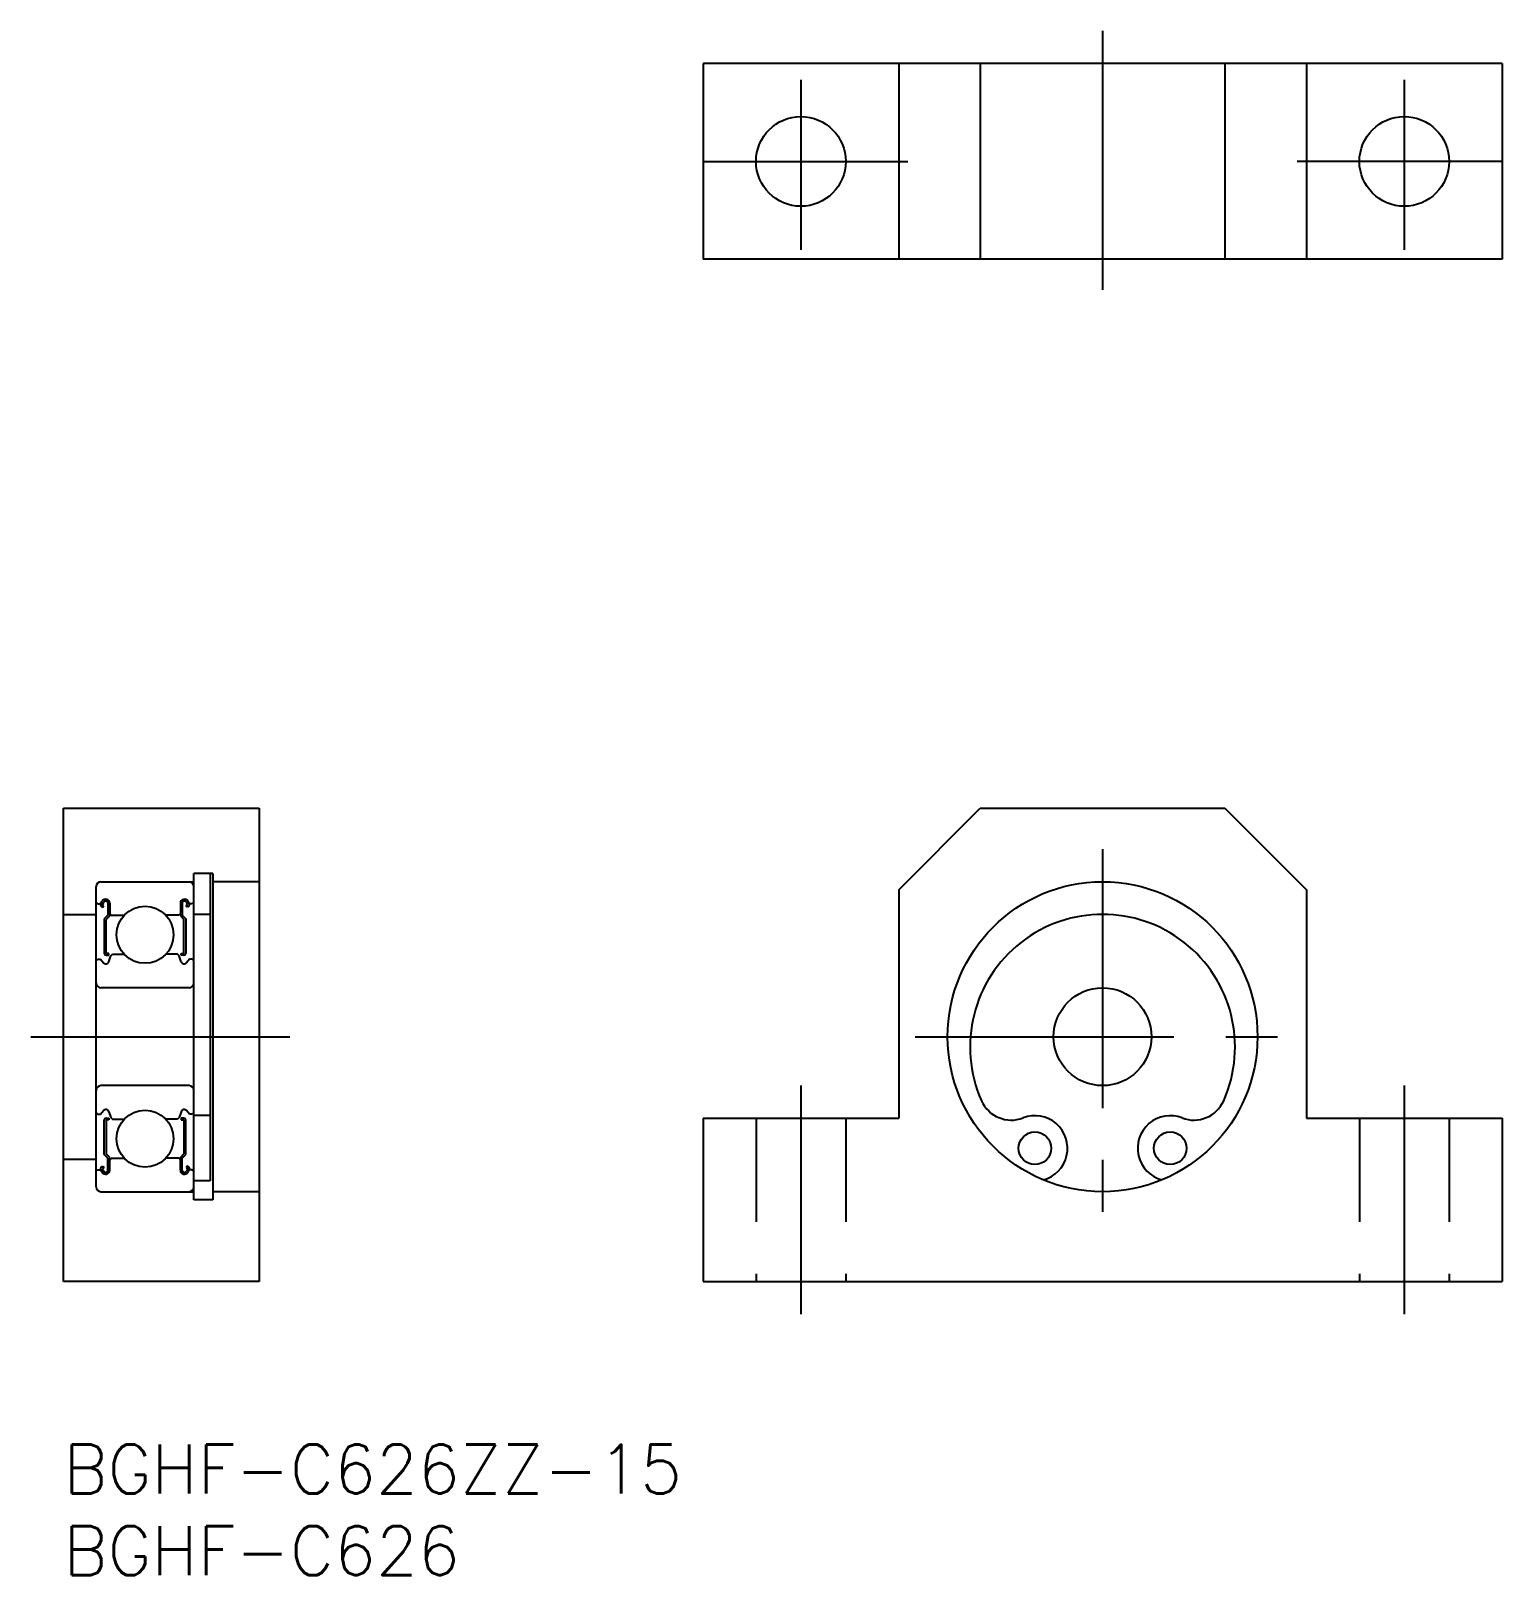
# Model space of a CAD drawing. Extents: x -2 to 88.2, y -8 to 86.6.
import ezdxf

# ---------------------------------------------------------------- set-up
doc = ezdxf.new("R2010")
doc.units = 0
doc.header["$LTSCALE"] = 0.5
doc.linetypes.add('CENTER', pattern=[50.8, 31.75, -6.35, 6.35, -6.35])
doc.linetypes.add('DASHED', pattern=[19.05, 12.7, -6.35])
for name, color, linetype in [('MSM_CENTER', 1, 'CENTER'), ('MSM_CONTINUOUS', 7, 'CONTINUOUS'), ('MSM_DASHED', 4, 'DASHED'), ('MSM_PART_NUMBER', 7, 'CONTINUOUS')]:
    doc.layers.add(name, color=color, linetype=linetype)
doc.styles.get("Standard").update_dxf_attribs({"font": 'txt.shx', "height": 1, "bigfont": 'bigfont.shx'})

msp = doc.modelspace()

# ---------------------------------------------------------------- linework, layer by layer
at = {"layer": 'MSM_CENTER'}
for p, q in [((63.715, 86.649), (63.715, 70.649)), ((45.215, 83.651), (45.215, 73.223)), ((82.215, 83.651), (82.215, 73.223)), ((39.215, 78.649), (51.776, 78.649)), ((88.215, 78.649), (75.653, 78.649)), ((63.715, 36.5), (63.715, 13.5)), ((-2, 25), (14, 25)), ((52.215, 25), (75.215, 25)), ((45.215, 22), (45.215, 8)), ((82.215, 22), (82.215, 8))]:
    msp.add_line(p, q, dxfattribs=at)
at = {"layer": 'MSM_CONTINUOUS'}
for p, q in [((88.215, 84.649), (39.215, 84.649)), ((39.215, 84.649), (39.215, 72.649)), ((51.215, 84.649), (51.215, 72.649)), ((56.215, 84.649), (56.215, 72.649)), ((71.215, 84.649), (71.215, 72.649)), ((76.215, 84.649), (76.215, 72.649)), ((88.215, 84.649), (88.215, 72.649)), ((88.215, 72.649), (39.215, 72.649)), ((0, 10), (0, 39)), ((0, 39), (12, 39)), ((12, 39), (12, 10)), ((51.215, 34), (56.215, 39)), ((56.215, 39), (71.215, 39)), ((71.215, 39), (76.215, 34)), ((2, 15.8), (2, 34.2)), ((2.3, 34.5), (8, 34.5)), ((8, 15), (8, 35)), ((9.15, 35, 0.5), (8, 35, 0.5)), ((9, 35), (9, 16.161)), ((9.15, 35), (9.15, 15)), ((12, 34.5, 0.5), (9.15, 34.5, 0.5)), ((2, 33.25), (2.1, 33.15)), ((2.1, 33.15), (2.278, 33.15)), ((2.278, 33.15), (2.368, 33.303)), ((2.374, 33.094), (2.465, 33.248)), ((2.722, 33.179), (2.722, 32.45)), ((2.833, 33.179), (2.833, 32.404)), ((7.167, 33.179), (7.167, 32.404)), ((7.278, 33.179), (7.278, 32.45)), ((7.626, 33.094), (7.535, 33.248)), ((7.722, 33.15), (7.632, 33.303)), ((7.9, 33.15), (7.722, 33.15)), ((8, 33.25), (7.9, 33.15)), ((51.215, 34), (51.215, 20)), ((76.215, 34), (76.215, 20)), ((0, 32.5), (2, 32.5)), ((2.318, 32.998), (2.415, 32.943)), ((2.47, 33.039), (2.374, 33.094)), ((2.415, 32.943), (2.47, 33.039)), ((2.722, 32.45), (2.5, 32.228)), ((2.5, 32.228), (2.5, 30.101)), ((2.833, 32.404), (2.611, 32.182)), ((2.611, 30.101), (2.611, 32.182)), ((2.833, 32.55), (2.933, 32.45)), ((2.933, 32.45), (3.726, 32.45)), ((7.067, 32.45), (6.274, 32.45)), ((7.167, 32.55), (7.067, 32.45)), ((7.167, 32.404), (7.389, 32.182)), ((7.278, 32.45), (7.5, 32.228)), ((7.389, 30.101), (7.389, 32.182)), ((7.5, 32.228), (7.5, 30.101)), ((7.53, 33.039), (7.626, 33.094)), ((7.585, 32.943), (7.53, 33.039)), ((7.682, 32.998), (7.585, 32.943)), ((9, 32.5, 0.5), (8, 32.5, 0.5)), ((2, 29.65), (2.1, 29.75)), ((2.1, 29.75), (2.278, 29.75)), ((2.278, 29.75), (2.457, 29.531)), ((2.778, 30.101), (2.611, 30.101)), ((2.611, 29.99), (2.778, 29.99)), ((2.778, 29.99), (2.778, 30.101)), ((2.778, 29.597), (2.908, 29.956)), ((2.908, 29.956), (3.008, 30.05)), ((3.008, 30.05), (3.726, 30.05)), ((6.992, 30.05), (6.274, 30.05)), ((7.092, 29.956), (6.992, 30.05)), ((7.222, 29.597), (7.092, 29.956)), ((7.222, 29.99), (7.222, 30.101)), ((7.222, 30.101), (7.389, 30.101)), ((7.389, 29.99), (7.222, 29.99)), ((7.722, 29.75), (7.543, 29.531)), ((7.9, 29.75), (7.722, 29.75)), ((8, 29.65), (7.9, 29.75)), ((7.7, 28), (2.3, 28)), ((0, 27), (0, 27)), ((7.7, 22), (2.3, 22)), ((2, 20.35), (2.1, 20.25)), ((2.1, 20.25), (2.278, 20.25)), ((2.278, 20.25), (2.457, 20.469)), ((2.5, 17.772), (2.5, 19.899)), ((2.611, 20.01), (2.778, 20.01)), ((2.611, 19.899), (2.611, 17.818)), ((2.778, 19.899), (2.611, 19.899)), ((2.778, 20.403), (2.908, 20.044)), ((2.778, 20.01), (2.778, 19.899)), ((2.908, 20.044), (3.008, 19.95)), ((3.008, 19.95), (3.726, 19.95)), ((6.992, 19.95), (6.274, 19.95)), ((7.092, 20.044), (6.992, 19.95)), ((7.222, 20.403), (7.092, 20.044)), ((7.389, 20.01), (7.222, 20.01)), ((7.222, 20.01), (7.222, 19.899)), ((7.222, 19.899), (7.389, 19.899)), ((7.389, 19.899), (7.389, 17.818)), ((7.5, 17.772), (7.5, 19.899)), ((7.722, 20.25), (7.543, 20.469)), ((7.9, 20.25), (7.722, 20.25)), ((8, 20.35), (7.9, 20.25)), ((9, 20.161, 0.5), (8, 20.161, 0.5)), ((39.215, 20), (51.215, 20)), ((39.215, 20), (39.215, 10)), ((76.215, 20), (88.215, 20)), ((88.215, 20), (88.215, 10)), ((0, 17.5), (2, 17.5)), ((2.318, 17.002), (2.415, 17.057)), ((2.415, 17.057), (2.47, 16.961)), ((2.722, 17.55), (2.5, 17.772)), ((2.833, 17.596), (2.611, 17.818)), ((2.722, 16.821), (2.722, 17.55)), ((2.833, 16.821), (2.833, 17.596)), ((2.833, 17.45), (2.933, 17.55)), ((2.933, 17.55), (3.726, 17.55)), ((7.067, 17.55), (6.274, 17.55)), ((7.167, 17.45), (7.067, 17.55)), ((7.167, 17.596), (7.389, 17.818)), ((7.167, 16.821), (7.167, 17.596)), ((7.278, 17.55), (7.5, 17.772)), ((7.278, 16.821), (7.278, 17.55)), ((7.585, 17.057), (7.53, 16.961)), ((7.682, 17.002), (7.585, 17.057)), ((2, 16.75), (2.1, 16.85)), ((2.1, 16.85), (2.278, 16.85)), ((2.278, 16.85), (2.368, 16.697)), ((2.47, 16.961), (2.374, 16.906)), ((2.374, 16.906), (2.465, 16.752)), ((7.53, 16.961), (7.626, 16.906)), ((7.626, 16.906), (7.535, 16.752)), ((7.722, 16.85), (7.632, 16.697)), ((7.9, 16.85), (7.722, 16.85)), ((8, 16.75), (7.9, 16.85)), ((9, 16.161, 0.5), (8, 16.161, 0.5)), ((2.3, 15.5), (8, 15.5)), ((12, 15.5, 0.5), (9.15, 15.5, 0.5)), ((9.15, 15, 0.5), (8, 15, 0.5)), ((12, 10), (0, 10)), ((39.215, 10), (88.215, 10))]:
    msp.add_line(p, q, dxfattribs=at)
for centre, radius in [((45.215, 78.649), 2.75), ((82.215, 78.649), 2.75), ((63.715, 25), 9.5), ((5, 31.25), 1.75), ((63.715, 25), 3), ((5, 18.75), 1.75), ((59.565, 18.161), 1), ((67.865, 18.161), 1)]:
    msp.add_circle(centre, radius, dxfattribs=at)
for centre, radius, start, end in [((2.3, 34.2), 0.3, 90, 180), ((7.7, 34.2), 0.3, 0, 90), ((2.374, 33.094), 0.111, 149.98255, 240.02496), ((2.584, 33.179), 0.249, 0.00178, 149.99397), ((2.584, 33.179), 0.138, 0.00344, 149.99142), ((7.416, 33.179), 0.249, 30.00603, 179.99822), ((7.416, 33.179), 0.138, 30.00858, 179.99656), ((7.626, 33.094), 0.111, 299.97504, 30.01745), ((63.715, 24.375), 8.125, 336.05719, 203.94281), ((2.599, 29.651), 0.186, 220.0002, 343.15268), ((2.611, 30.101), 0.111, 180.00005, 270.00003), ((7.401, 29.651), 0.186, 196.84732, 319.9998), ((7.389, 30.101), 0.111, 269.99997, 359.99995), ((2.3, 28.3), 0.3, 180, 270), ((7.7, 28.3), 0.3, 270, 0), ((2.3, 21.7), 0.3, 90, 180), ((7.7, 21.7), 0.3, 0, 90), ((58.117, 21.889), 2, 203.94281, 291.2223), ((69.313, 21.889), 2, 248.7777, 336.05719), ((2.599, 20.349), 0.186, 16.84732, 139.9998), ((2.611, 19.899), 0.111, 89.99997, 179.99995), ((7.401, 20.349), 0.186, 40.0002, 163.15268), ((7.389, 19.899), 0.111, 0.00005, 90.00003), ((59.565, 18.161), 2, 284.69943, 111.2223), ((67.865, 18.161), 2, 68.7777, 255.30057), ((2.374, 16.906), 0.111, 119.97504, 210.01745), ((2.584, 16.821), 0.249, 210.00603, 359.99822), ((2.584, 16.821), 0.138, 210.00858, 359.99656), ((7.416, 16.821), 0.249, 180.00178, 329.99397), ((7.416, 16.821), 0.138, 180.00344, 329.99142), ((7.626, 16.906), 0.111, 329.98255, 60.02496), ((2.3, 15.8), 0.3, 180, 270), ((7.7, 15.8), 0.3, 270, 0)]:
    msp.add_arc(centre, radius, start, end, dxfattribs=at)
at = {"layer": 'MSM_DASHED'}
for p, q in [((42.465, 20), (42.465, 10)), ((47.965, 20), (47.965, 10)), ((79.465, 20), (79.465, 10)), ((84.965, 20), (84.965, 10))]:
    msp.add_line(p, q, dxfattribs=at)

# ---------------------------------------------------------------- texts
at = {"layer": 'MSM_PART_NUMBER'}
for s, p in [('BGHF-C626ZZ-15', (0, -3)), ('BGHF-C626', (0, -8))]:
    msp.add_text(s, height=3, dxfattribs=at).set_placement(p)

doc.saveas('drawing.dxf')
